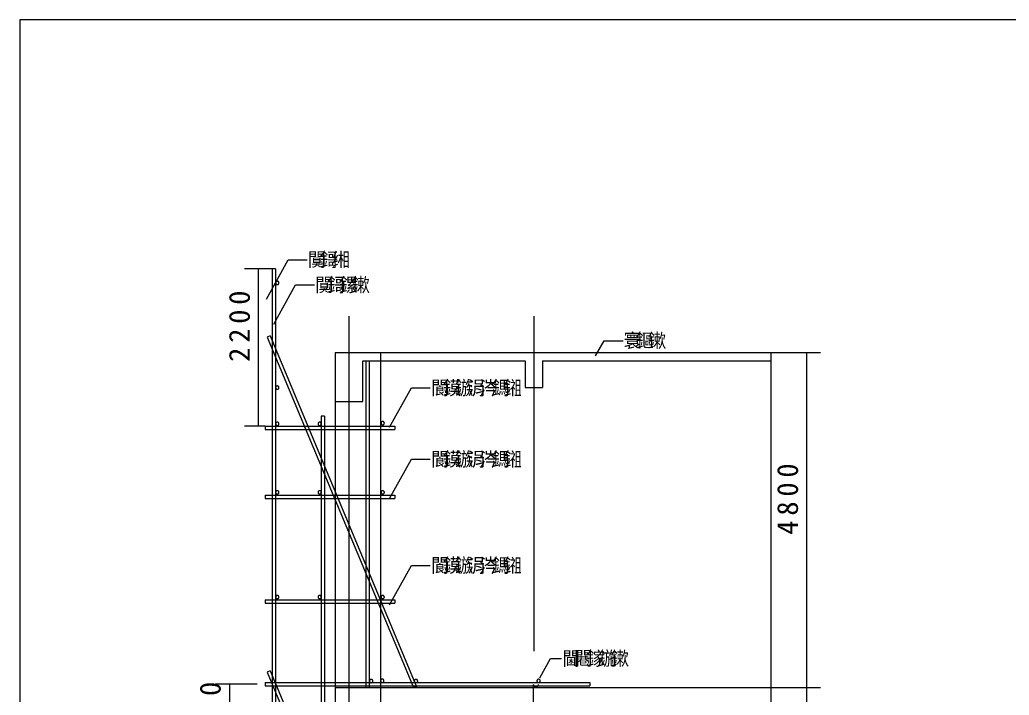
# Model space of a CAD drawing. Header units: metres. Extents: x 0 to 420, y 0 to 297.
# Drawn here: x 0 to 141.8, y 200.2 to 297 of the extents above; entities that cross this region are included whole.
import ezdxf

# ---------------------------------------------------------------- set-up
doc = ezdxf.new("R2010")
doc.units = ezdxf.units.M
for name, color, linetype in [(' ', 7, 'Continuous'), ('1588', 7, 'Continuous'), ('1861', 7, 'Continuous'), ('2140', 7, 'Continuous')]:
    doc.layers.add(name, color=color, linetype=linetype)

msp = doc.modelspace()

# ---------------------------------------------------------------- linework, layer by layer
at = {"layer": ' '}
for p, q in [((35.34, 257), (38.47, 262.63)), ((38.47, 262.63), (41.19, 262.63)), ((36.18, 261.33), (32.22, 261.33)), ((34.22, 238.8), (34.22, 261.33)), ((36.18, 261.33), (36.18, 151.56)), ((36.66, 261.33), (36.18, 261.33)), ((36.66, 261.33), (36.66, 151.56)), ((36.4, 253.38), (39.53, 259.01)), ((39.53, 259.01), (42.24, 259.01)), ((35.89, 251.73), (35.45, 251.54)), ((35.45, 251.54), (56.41, 201.36)), ((35.89, 251.73), (56.93, 201.36)), ((82.52, 248.84), (83.74, 251.03)), ((83.74, 251.03), (86.46, 251.03)), ((107.63, 249.33), (107.63, 165.83)), ((107.63, 249.33), (114.79, 249.33)), ((112.79, 201.33), (112.79, 249.33)), ((49.66, 201.33), (49.66, 248.13)), ((50.14, 201.33), (50.14, 248.13)), ((52.99, 238.62), (56.13, 244.25)), ((56.13, 244.25), (58.84, 244.25)), ((43.2, 240.23), (43.2, 151.56)), ((43.68, 240.23), (43.2, 240.23)), ((43.68, 240.23), (43.68, 151.56)), ((35.18, 238.8), (32.22, 238.8)), ((35.18, 238.8), (53.74, 238.8)), ((35.18, 238.8), (35.18, 238.32)), ((35.18, 238.32), (53.74, 238.32)), ((53.74, 238.8), (53.74, 238.32)), ((52.99, 228.4), (56.13, 234.03)), ((56.13, 234.03), (58.84, 234.03)), ((35.18, 228.89), (53.74, 228.89)), ((35.18, 228.89), (35.18, 228.41)), ((35.18, 228.41), (53.74, 228.41)), ((53.74, 228.89), (53.74, 228.41)), ((52.99, 213.17), (56.13, 218.8)), ((56.13, 218.8), (58.84, 218.8)), ((35.18, 213.89), (53.74, 213.89)), ((35.18, 213.89), (35.18, 213.41)), ((35.18, 213.41), (53.74, 213.41)), ((53.74, 213.89), (53.74, 213.41)), ((74.54, 202.74), (76.07, 205.49)), ((76.07, 205.49), (77.65, 205.49)), ((35.89, 203.73), (35.45, 203.54)), ((35.45, 203.54), (56.41, 153.36)), ((35.89, 203.73), (56.93, 153.36)), ((34, 201.8), (28.04, 201.8)), ((30.04, 201.8), (30.04, 186.04)), ((35.18, 202.04), (81.69, 202.04)), ((35.18, 202.04), (35.18, 201.56)), ((35.18, 201.56), (81.69, 201.56)), ((73.64, 196.96), (73.64, 201.77)), ((81.69, 202.04), (81.69, 201.56)), ((56.93, 201.36), (56.41, 201.36)), ((107.63, 201.33), (114.79, 201.33)), ((107.63, 201.33), (114.79, 201.33)), ((112.79, 153.33), (112.79, 201.33))]:
    msp.add_line(p, q, dxfattribs=at)
for points in [[(37.15, 259.3), (37.15, 259.33), (37.15, 259.35), (37.14, 259.37), (37.13, 259.39), (37.12, 259.41), (37.11, 259.44), (37.1, 259.45), (37.08, 259.47), (37.07, 259.49), (37.05, 259.5), (37.03, 259.51), (37, 259.52), (36.98, 259.53), (36.96, 259.54), (36.94, 259.54), (36.91, 259.54), (36.89, 259.54), (36.87, 259.54), (36.84, 259.53), (36.82, 259.52), (36.8, 259.51), (36.78, 259.5), (36.76, 259.49), (36.74, 259.47), (36.73, 259.45), (36.71, 259.44), (36.7, 259.41), (36.69, 259.39), (36.68, 259.37), (36.68, 259.35), (36.67, 259.33), (36.67, 259.3), (36.67, 259.28), (36.68, 259.25), (36.68, 259.23), (36.69, 259.21), (36.7, 259.19), (36.71, 259.17), (36.73, 259.15), (36.74, 259.13), (36.76, 259.12), (36.78, 259.1), (36.8, 259.09), (36.82, 259.08), (36.84, 259.07), (36.87, 259.07), (36.89, 259.06), (36.91, 259.06), (36.94, 259.06), (36.96, 259.07), (36.98, 259.07), (37, 259.08), (37.03, 259.09), (37.05, 259.1), (37.07, 259.12), (37.08, 259.13), (37.1, 259.15), (37.11, 259.17), (37.12, 259.19), (37.13, 259.21), (37.14, 259.23), (37.15, 259.25), (37.15, 259.28), (37.15, 259.3)], [(37.15, 244.3), (37.15, 244.33), (37.15, 244.35), (37.14, 244.37), (37.13, 244.39), (37.12, 244.41), (37.11, 244.44), (37.1, 244.45), (37.08, 244.47), (37.07, 244.49), (37.05, 244.5), (37.03, 244.51), (37, 244.52), (36.98, 244.53), (36.96, 244.54), (36.94, 244.54), (36.91, 244.54), (36.89, 244.54), (36.87, 244.54), (36.84, 244.53), (36.82, 244.52), (36.8, 244.51), (36.78, 244.5), (36.76, 244.49), (36.74, 244.47), (36.73, 244.45), (36.71, 244.44), (36.7, 244.41), (36.69, 244.39), (36.68, 244.37), (36.68, 244.35), (36.67, 244.33), (36.67, 244.3), (36.67, 244.28), (36.68, 244.25), (36.68, 244.23), (36.69, 244.21), (36.7, 244.19), (36.71, 244.17), (36.73, 244.15), (36.74, 244.13), (36.76, 244.12), (36.78, 244.1), (36.8, 244.09), (36.82, 244.08), (36.84, 244.07), (36.87, 244.07), (36.89, 244.06), (36.91, 244.06), (36.94, 244.06), (36.96, 244.07), (36.98, 244.07), (37, 244.08), (37.03, 244.09), (37.05, 244.1), (37.07, 244.12), (37.08, 244.13), (37.1, 244.15), (37.11, 244.17), (37.12, 244.19), (37.13, 244.21), (37.14, 244.23), (37.15, 244.25), (37.15, 244.28), (37.15, 244.3)], [(37.15, 239.12), (37.15, 239.15), (37.15, 239.17), (37.14, 239.19), (37.13, 239.21), (37.12, 239.24), (37.11, 239.26), (37.1, 239.27), (37.08, 239.29), (37.07, 239.31), (37.05, 239.32), (37.03, 239.33), (37, 239.34), (36.98, 239.35), (36.96, 239.36), (36.94, 239.36), (36.91, 239.36), (36.89, 239.36), (36.87, 239.36), (36.84, 239.35), (36.82, 239.34), (36.8, 239.33), (36.78, 239.32), (36.76, 239.31), (36.74, 239.29), (36.73, 239.27), (36.71, 239.26), (36.7, 239.24), (36.69, 239.21), (36.68, 239.19), (36.68, 239.17), (36.67, 239.15), (36.67, 239.12), (36.67, 239.1), (36.68, 239.08), (36.68, 239.05), (36.69, 239.03), (36.7, 239.01), (36.71, 238.99), (36.73, 238.97), (36.74, 238.95), (36.76, 238.94), (36.78, 238.92), (36.8, 238.91), (36.82, 238.9), (36.84, 238.89), (36.87, 238.89), (36.89, 238.88), (36.91, 238.88), (36.94, 238.88), (36.96, 238.89), (36.98, 238.89), (37, 238.9), (37.03, 238.91), (37.05, 238.92), (37.07, 238.94), (37.08, 238.95), (37.1, 238.97), (37.11, 238.99), (37.12, 239.01), (37.13, 239.03), (37.14, 239.05), (37.15, 239.08), (37.15, 239.1), (37.15, 239.12)], [(43.23, 239.12), (43.22, 239.15), (43.22, 239.17), (43.22, 239.19), (43.21, 239.21), (43.2, 239.24), (43.19, 239.26), (43.17, 239.27), (43.16, 239.29), (43.14, 239.31), (43.12, 239.32), (43.1, 239.33), (43.08, 239.34), (43.06, 239.35), (43.03, 239.36), (43.01, 239.36), (42.99, 239.36), (42.96, 239.36), (42.94, 239.36), (42.92, 239.35), (42.89, 239.34), (42.87, 239.33), (42.85, 239.32), (42.83, 239.31), (42.82, 239.29), (42.8, 239.27), (42.79, 239.26), (42.77, 239.24), (42.76, 239.21), (42.76, 239.19), (42.75, 239.17), (42.75, 239.15), (42.75, 239.12), (42.75, 239.1), (42.75, 239.08), (42.76, 239.05), (42.76, 239.03), (42.77, 239.01), (42.79, 238.99), (42.8, 238.97), (42.82, 238.95), (42.83, 238.94), (42.85, 238.92), (42.87, 238.91), (42.89, 238.9), (42.92, 238.89), (42.94, 238.89), (42.96, 238.88), (42.99, 238.88), (43.01, 238.88), (43.03, 238.89), (43.06, 238.89), (43.08, 238.9), (43.1, 238.91), (43.12, 238.92), (43.14, 238.94), (43.16, 238.95), (43.17, 238.97), (43.19, 238.99), (43.2, 239.01), (43.21, 239.03), (43.22, 239.05), (43.22, 239.08), (43.22, 239.1), (43.23, 239.12)], [(52.26, 239.21), (52.26, 239.23), (52.25, 239.26), (52.25, 239.28), (52.24, 239.3), (52.23, 239.32), (52.22, 239.34), (52.2, 239.36), (52.19, 239.38), (52.17, 239.4), (52.15, 239.41), (52.13, 239.42), (52.11, 239.43), (52.09, 239.44), (52.06, 239.45), (52.04, 239.45), (52.02, 239.45), (51.99, 239.45), (51.97, 239.45), (51.95, 239.44), (51.93, 239.43), (51.9, 239.42), (51.88, 239.41), (51.87, 239.4), (51.85, 239.38), (51.83, 239.36), (51.82, 239.34), (51.81, 239.32), (51.8, 239.3), (51.79, 239.28), (51.78, 239.26), (51.78, 239.23), (51.78, 239.21), (51.78, 239.19), (51.78, 239.16), (51.79, 239.14), (51.8, 239.12), (51.81, 239.1), (51.82, 239.08), (51.83, 239.06), (51.85, 239.04), (51.87, 239.02), (51.88, 239.01), (51.9, 239), (51.93, 238.99), (51.95, 238.98), (51.97, 238.97), (51.99, 238.97), (52.02, 238.97), (52.04, 238.97), (52.06, 238.97), (52.09, 238.98), (52.11, 238.99), (52.13, 239), (52.15, 239.01), (52.17, 239.02), (52.19, 239.04), (52.2, 239.06), (52.22, 239.08), (52.23, 239.1), (52.24, 239.12), (52.25, 239.14), (52.25, 239.16), (52.26, 239.19), (52.26, 239.21)], [(37.15, 229.3), (37.15, 229.33), (37.15, 229.35), (37.14, 229.37), (37.13, 229.39), (37.12, 229.41), (37.11, 229.44), (37.1, 229.45), (37.08, 229.47), (37.07, 229.49), (37.05, 229.5), (37.03, 229.51), (37, 229.52), (36.98, 229.53), (36.96, 229.54), (36.94, 229.54), (36.91, 229.54), (36.89, 229.54), (36.87, 229.54), (36.84, 229.53), (36.82, 229.52), (36.8, 229.51), (36.78, 229.5), (36.76, 229.49), (36.74, 229.47), (36.73, 229.45), (36.71, 229.44), (36.7, 229.41), (36.69, 229.39), (36.68, 229.37), (36.68, 229.35), (36.67, 229.33), (36.67, 229.3), (36.67, 229.28), (36.68, 229.25), (36.68, 229.23), (36.69, 229.21), (36.7, 229.19), (36.71, 229.17), (36.73, 229.15), (36.74, 229.13), (36.76, 229.12), (36.78, 229.1), (36.8, 229.09), (36.82, 229.08), (36.84, 229.07), (36.87, 229.07), (36.89, 229.06), (36.91, 229.06), (36.94, 229.06), (36.96, 229.07), (36.98, 229.07), (37, 229.08), (37.03, 229.09), (37.05, 229.1), (37.07, 229.12), (37.08, 229.13), (37.1, 229.15), (37.11, 229.17), (37.12, 229.19), (37.13, 229.21), (37.14, 229.23), (37.15, 229.25), (37.15, 229.28), (37.15, 229.3)], [(43.23, 229.3), (43.22, 229.33), (43.22, 229.35), (43.22, 229.37), (43.21, 229.39), (43.2, 229.41), (43.19, 229.44), (43.17, 229.45), (43.16, 229.47), (43.14, 229.49), (43.12, 229.5), (43.1, 229.51), (43.08, 229.52), (43.06, 229.53), (43.03, 229.54), (43.01, 229.54), (42.99, 229.54), (42.96, 229.54), (42.94, 229.54), (42.92, 229.53), (42.89, 229.52), (42.87, 229.51), (42.85, 229.5), (42.83, 229.49), (42.82, 229.47), (42.8, 229.45), (42.79, 229.44), (42.77, 229.41), (42.76, 229.39), (42.76, 229.37), (42.75, 229.35), (42.75, 229.33), (42.75, 229.3), (42.75, 229.28), (42.75, 229.25), (42.76, 229.23), (42.76, 229.21), (42.77, 229.19), (42.79, 229.17), (42.8, 229.15), (42.82, 229.13), (42.83, 229.12), (42.85, 229.1), (42.87, 229.09), (42.89, 229.08), (42.92, 229.07), (42.94, 229.07), (42.96, 229.06), (42.99, 229.06), (43.01, 229.06), (43.03, 229.07), (43.06, 229.07), (43.08, 229.08), (43.1, 229.09), (43.12, 229.1), (43.14, 229.12), (43.16, 229.13), (43.17, 229.15), (43.19, 229.17), (43.2, 229.19), (43.21, 229.21), (43.22, 229.23), (43.22, 229.25), (43.22, 229.28), (43.23, 229.3)], [(52.26, 229.3), (52.26, 229.33), (52.25, 229.35), (52.25, 229.37), (52.24, 229.39), (52.23, 229.41), (52.22, 229.44), (52.2, 229.45), (52.19, 229.47), (52.17, 229.49), (52.15, 229.5), (52.13, 229.51), (52.11, 229.52), (52.09, 229.53), (52.06, 229.54), (52.04, 229.54), (52.02, 229.54), (51.99, 229.54), (51.97, 229.54), (51.95, 229.53), (51.93, 229.52), (51.9, 229.51), (51.88, 229.5), (51.87, 229.49), (51.85, 229.47), (51.83, 229.45), (51.82, 229.44), (51.81, 229.41), (51.8, 229.39), (51.79, 229.37), (51.78, 229.35), (51.78, 229.33), (51.78, 229.3), (51.78, 229.28), (51.78, 229.25), (51.79, 229.23), (51.8, 229.21), (51.81, 229.19), (51.82, 229.17), (51.83, 229.15), (51.85, 229.13), (51.87, 229.12), (51.88, 229.1), (51.9, 229.09), (51.93, 229.08), (51.95, 229.07), (51.97, 229.07), (51.99, 229.06), (52.02, 229.06), (52.04, 229.06), (52.06, 229.07), (52.09, 229.07), (52.11, 229.08), (52.13, 229.09), (52.15, 229.1), (52.17, 229.12), (52.19, 229.13), (52.2, 229.15), (52.22, 229.17), (52.23, 229.19), (52.24, 229.21), (52.25, 229.23), (52.25, 229.25), (52.26, 229.28), (52.26, 229.3)], [(37.15, 214.3), (37.15, 214.33), (37.15, 214.35), (37.14, 214.37), (37.13, 214.39), (37.12, 214.41), (37.11, 214.44), (37.1, 214.45), (37.08, 214.47), (37.07, 214.49), (37.05, 214.5), (37.03, 214.51), (37, 214.52), (36.98, 214.53), (36.96, 214.54), (36.94, 214.54), (36.91, 214.54), (36.89, 214.54), (36.87, 214.54), (36.84, 214.53), (36.82, 214.52), (36.8, 214.51), (36.78, 214.5), (36.76, 214.49), (36.74, 214.47), (36.73, 214.45), (36.71, 214.44), (36.7, 214.41), (36.69, 214.39), (36.68, 214.37), (36.68, 214.35), (36.67, 214.33), (36.67, 214.3), (36.67, 214.28), (36.68, 214.25), (36.68, 214.23), (36.69, 214.21), (36.7, 214.19), (36.71, 214.17), (36.73, 214.15), (36.74, 214.13), (36.76, 214.12), (36.78, 214.1), (36.8, 214.09), (36.82, 214.08), (36.84, 214.07), (36.87, 214.07), (36.89, 214.06), (36.91, 214.06), (36.94, 214.06), (36.96, 214.07), (36.98, 214.07), (37, 214.08), (37.03, 214.09), (37.05, 214.1), (37.07, 214.12), (37.08, 214.13), (37.1, 214.15), (37.11, 214.17), (37.12, 214.19), (37.13, 214.21), (37.14, 214.23), (37.15, 214.25), (37.15, 214.28), (37.15, 214.3)], [(43.23, 214.3), (43.22, 214.33), (43.22, 214.35), (43.22, 214.37), (43.21, 214.39), (43.2, 214.41), (43.19, 214.44), (43.17, 214.45), (43.16, 214.47), (43.14, 214.49), (43.12, 214.5), (43.1, 214.51), (43.08, 214.52), (43.06, 214.53), (43.03, 214.54), (43.01, 214.54), (42.99, 214.54), (42.96, 214.54), (42.94, 214.54), (42.92, 214.53), (42.89, 214.52), (42.87, 214.51), (42.85, 214.5), (42.83, 214.49), (42.82, 214.47), (42.8, 214.45), (42.79, 214.44), (42.77, 214.41), (42.76, 214.39), (42.76, 214.37), (42.75, 214.35), (42.75, 214.33), (42.75, 214.3), (42.75, 214.28), (42.75, 214.25), (42.76, 214.23), (42.76, 214.21), (42.77, 214.19), (42.79, 214.17), (42.8, 214.15), (42.82, 214.13), (42.83, 214.12), (42.85, 214.1), (42.87, 214.09), (42.89, 214.08), (42.92, 214.07), (42.94, 214.07), (42.96, 214.06), (42.99, 214.06), (43.01, 214.06), (43.03, 214.07), (43.06, 214.07), (43.08, 214.08), (43.1, 214.09), (43.12, 214.1), (43.14, 214.12), (43.16, 214.13), (43.17, 214.15), (43.19, 214.17), (43.2, 214.19), (43.21, 214.21), (43.22, 214.23), (43.22, 214.25), (43.22, 214.28), (43.23, 214.3)], [(52.26, 214.3), (52.26, 214.33), (52.25, 214.35), (52.25, 214.37), (52.24, 214.39), (52.23, 214.41), (52.22, 214.44), (52.2, 214.45), (52.19, 214.47), (52.17, 214.49), (52.15, 214.5), (52.13, 214.51), (52.11, 214.52), (52.09, 214.53), (52.06, 214.54), (52.04, 214.54), (52.02, 214.54), (51.99, 214.54), (51.97, 214.54), (51.95, 214.53), (51.93, 214.52), (51.9, 214.51), (51.88, 214.5), (51.87, 214.49), (51.85, 214.47), (51.83, 214.45), (51.82, 214.44), (51.81, 214.41), (51.8, 214.39), (51.79, 214.37), (51.78, 214.35), (51.78, 214.33), (51.78, 214.3), (51.78, 214.28), (51.78, 214.25), (51.79, 214.23), (51.8, 214.21), (51.81, 214.19), (51.82, 214.17), (51.83, 214.15), (51.85, 214.13), (51.87, 214.12), (51.88, 214.1), (51.9, 214.09), (51.93, 214.08), (51.95, 214.07), (51.97, 214.07), (51.99, 214.06), (52.02, 214.06), (52.04, 214.06), (52.06, 214.07), (52.09, 214.07), (52.11, 214.08), (52.13, 214.09), (52.15, 214.1), (52.17, 214.12), (52.19, 214.13), (52.2, 214.15), (52.22, 214.17), (52.23, 214.19), (52.24, 214.21), (52.25, 214.23), (52.25, 214.25), (52.26, 214.28), (52.26, 214.3)], [(50.6, 202.27), (50.6, 202.29), (50.6, 202.31), (50.59, 202.34), (50.59, 202.36), (50.58, 202.38), (50.56, 202.4), (50.55, 202.42), (50.53, 202.44), (50.52, 202.45), (50.5, 202.47), (50.48, 202.48), (50.46, 202.49), (50.43, 202.5), (50.41, 202.5), (50.39, 202.51), (50.36, 202.51), (50.34, 202.51), (50.32, 202.5), (50.29, 202.5), (50.27, 202.49), (50.25, 202.48), (50.23, 202.47), (50.21, 202.45), (50.19, 202.44), (50.18, 202.42), (50.17, 202.4), (50.15, 202.38), (50.14, 202.36), (50.13, 202.34), (50.13, 202.31), (50.13, 202.29), (50.12, 202.27), (50.13, 202.24), (50.13, 202.22), (50.13, 202.2), (50.14, 202.18), (50.15, 202.15), (50.17, 202.13), (50.18, 202.11), (50.19, 202.1), (50.21, 202.08), (50.23, 202.07), (50.25, 202.06), (50.27, 202.05), (50.29, 202.04), (50.32, 202.03), (50.34, 202.03), (50.36, 202.03), (50.39, 202.03), (50.41, 202.03), (50.43, 202.04), (50.46, 202.05), (50.48, 202.06), (50.5, 202.07), (50.52, 202.08), (50.53, 202.1), (50.55, 202.11), (50.56, 202.13), (50.58, 202.15), (50.59, 202.18), (50.59, 202.2), (50.6, 202.22), (50.6, 202.24), (50.6, 202.27)], [(52.19, 202.31), (52.19, 202.33), (52.19, 202.35), (52.18, 202.38), (52.17, 202.4), (52.16, 202.42), (52.15, 202.44), (52.14, 202.46), (52.12, 202.48), (52.1, 202.49), (52.09, 202.51), (52.07, 202.52), (52.04, 202.53), (52.02, 202.54), (52, 202.54), (51.98, 202.55), (51.95, 202.55), (51.93, 202.55), (51.91, 202.54), (51.88, 202.54), (51.86, 202.53), (51.84, 202.52), (51.82, 202.51), (51.8, 202.49), (51.78, 202.48), (51.77, 202.46), (51.75, 202.44), (51.74, 202.42), (51.73, 202.4), (51.72, 202.38), (51.72, 202.35), (51.71, 202.33), (51.71, 202.31), (51.71, 202.28), (51.72, 202.26), (51.72, 202.24), (51.73, 202.21), (51.74, 202.19), (51.75, 202.17), (51.77, 202.15), (51.78, 202.14), (51.8, 202.12), (51.82, 202.11), (51.84, 202.09), (51.86, 202.08), (51.88, 202.08), (51.91, 202.07), (51.93, 202.07), (51.95, 202.07), (51.98, 202.07), (52, 202.07), (52.02, 202.08), (52.04, 202.08), (52.07, 202.09), (52.09, 202.11), (52.1, 202.12), (52.12, 202.14), (52.14, 202.15), (52.15, 202.17), (52.16, 202.19), (52.17, 202.21), (52.18, 202.24), (52.19, 202.26), (52.19, 202.28), (52.19, 202.31)], [(57.03, 202.27), (57.03, 202.29), (57.02, 202.31), (57.02, 202.34), (57.01, 202.36), (57, 202.38), (56.99, 202.4), (56.97, 202.42), (56.96, 202.44), (56.94, 202.45), (56.92, 202.47), (56.9, 202.48), (56.88, 202.49), (56.86, 202.5), (56.83, 202.5), (56.81, 202.51), (56.79, 202.51), (56.76, 202.51), (56.74, 202.5), (56.72, 202.5), (56.69, 202.49), (56.67, 202.48), (56.65, 202.47), (56.63, 202.45), (56.62, 202.44), (56.6, 202.42), (56.59, 202.4), (56.57, 202.38), (56.56, 202.36), (56.56, 202.34), (56.55, 202.31), (56.55, 202.29), (56.55, 202.27), (56.55, 202.24), (56.55, 202.22), (56.56, 202.2), (56.56, 202.18), (56.57, 202.15), (56.59, 202.13), (56.6, 202.11), (56.62, 202.1), (56.63, 202.08), (56.65, 202.07), (56.67, 202.06), (56.69, 202.05), (56.72, 202.04), (56.74, 202.03), (56.76, 202.03), (56.79, 202.03), (56.81, 202.03), (56.83, 202.03), (56.86, 202.04), (56.88, 202.05), (56.9, 202.06), (56.92, 202.07), (56.94, 202.08), (56.96, 202.1), (56.97, 202.11), (56.99, 202.13), (57, 202.15), (57.01, 202.18), (57.02, 202.2), (57.02, 202.22), (57.03, 202.24), (57.03, 202.27)], [(73.64, 201.77), (73.64, 201.74), (73.64, 201.7), (73.65, 201.67), (73.66, 201.64), (73.68, 201.61), (73.7, 201.58), (73.72, 201.55), (73.74, 201.52), (73.77, 201.5), (73.79, 201.48), (73.82, 201.46), (73.86, 201.45), (73.89, 201.43), (73.92, 201.43), (73.96, 201.42), (73.99, 201.42), (74.03, 201.42), (74.06, 201.43), (74.09, 201.43), (74.13, 201.45), (74.16, 201.46), (74.19, 201.48), (74.21, 201.5), (74.24, 201.52), (74.26, 201.55), (74.28, 201.58), (74.3, 201.61), (74.32, 201.64), (74.33, 201.67), (74.34, 201.7), (74.34, 201.74), (74.34, 201.77), (74.34, 201.77)], [(74.6, 202.29), (74.6, 202.31), (74.59, 202.34), (74.59, 202.36), (74.58, 202.38), (74.57, 202.4), (74.56, 202.42), (74.54, 202.44), (74.53, 202.46), (74.51, 202.48), (74.49, 202.49), (74.47, 202.5), (74.45, 202.51), (74.43, 202.52), (74.4, 202.53), (74.38, 202.53), (74.36, 202.53), (74.33, 202.53), (74.31, 202.53), (74.29, 202.52), (74.27, 202.51), (74.24, 202.5), (74.22, 202.49), (74.21, 202.48), (74.19, 202.46), (74.17, 202.44), (74.16, 202.42), (74.15, 202.4), (74.14, 202.38), (74.13, 202.36), (74.12, 202.34), (74.12, 202.31), (74.12, 202.29), (74.12, 202.27), (74.12, 202.24), (74.13, 202.22), (74.14, 202.2), (74.15, 202.18), (74.16, 202.16), (74.17, 202.14), (74.19, 202.12), (74.21, 202.1), (74.22, 202.09), (74.24, 202.08), (74.27, 202.07), (74.29, 202.06), (74.31, 202.05), (74.33, 202.05), (74.36, 202.05), (74.38, 202.05), (74.4, 202.05), (74.43, 202.06), (74.45, 202.07), (74.47, 202.08), (74.49, 202.09), (74.51, 202.1), (74.53, 202.12), (74.54, 202.14), (74.56, 202.16), (74.57, 202.18), (74.58, 202.2), (74.59, 202.22), (74.59, 202.24), (74.6, 202.27), (74.6, 202.29)]]:
    msp.add_lwpolyline(points, dxfattribs=at)
for p, q in [((420, 297), (0, 297)), ((0, 297), (0, 0))]:
    msp.add_line(p, q)
at = {"layer": '1588'}
for p, q in [((73.68, 254.52), (73.68, 206.54)), ((45.18, 249.33), (107.63, 249.33)), ((45.18, 249.33), (45.18, 242.33)), ((49.18, 248.13), (72.43, 248.13)), ((49.18, 242.33), (49.18, 248.13)), ((72.43, 248.13), (72.43, 244.33)), ((74.93, 248.13), (107.63, 248.13)), ((74.93, 248.13), (74.93, 244.33)), ((72.43, 244.33), (74.93, 244.33)), ((45.18, 242.33), (49.18, 242.33)), ((45.18, 201.33), (107.63, 201.33)), ((45.18, 201.33), (45.18, 194.33))]:
    msp.add_line(p, q, dxfattribs=at)
at = {"layer": '1861'}
for p, q in [((45.18, 249.33), (45.18, 87.63)), ((51.68, 249.33), (51.68, 87.63))]:
    msp.add_line(p, q, dxfattribs=at)
at = {"layer": '2140'}
msp.add_line((47.18, 254.52), (47.18, 79.26), dxfattribs=at)

# ---------------------------------------------------------------- texts
at = {"layer": ' '}
for s, p in [('闃', (41.27, 261.65)), ('鎶', (43, 261.65)), ('缃', (44.74, 261.65)), ('闃', (42.32, 258.03)), ('鎶', (44.06, 258.03)), ('鏍', (45.8, 258.03)), ('鏉', (47.54, 258.03)), ('寰', (86.53, 250.05)), ('鏂', (88.27, 250.05)), ('鏉', (90.01, 250.05)), ('閬', (58.92, 243.27)), ('鏌', (60.66, 243.27)), ('鏃', (62.4, 243.27)), ('涓', (64.14, 243.27)), ('涔', (65.88, 243.27)), ('鎷', (67.62, 243.27)), ('鎺', (69.35, 243.27)), ('閬', (58.92, 233.05)), ('鏌', (60.66, 233.05)), ('鏃', (62.4, 233.05)), ('涓', (64.14, 233.05)), ('涔', (65.88, 233.05)), ('鎷', (67.62, 233.05)), ('鎺', (69.35, 233.05)), ('閬', (58.92, 217.83)), ('鏌', (60.66, 217.83)), ('鏃', (62.4, 217.83)), ('涓', (64.14, 217.83)), ('涔', (65.88, 217.83)), ('鎷', (67.62, 217.83)), ('鎺', (69.35, 217.83)), ('閫', (77.73, 204.51)), ('闀', (79.47, 204.51)), ('鎵', (81.21, 204.51)), ('鍦', (82.95, 204.51)), ('鏉', (84.69, 204.51))]:
    msp.add_text(s, height=2, dxfattribs=at).set_placement(p)
for s, p in [('0', (32.97, 256.17)), ('0', (32.97, 253.45)), ('2', (32.97, 250.72)), ('2', (32.97, 247.99)), ('0', (111.54, 231.41)), ('0', (111.54, 228.69)), ('8', (111.54, 225.96)), ('4', (111.54, 223.23)), ('0', (28.79, 200.13))]:
    msp.add_text(s, height=3, rotation=90, dxfattribs=at).set_placement(p)

doc.saveas('drawing.dxf')
